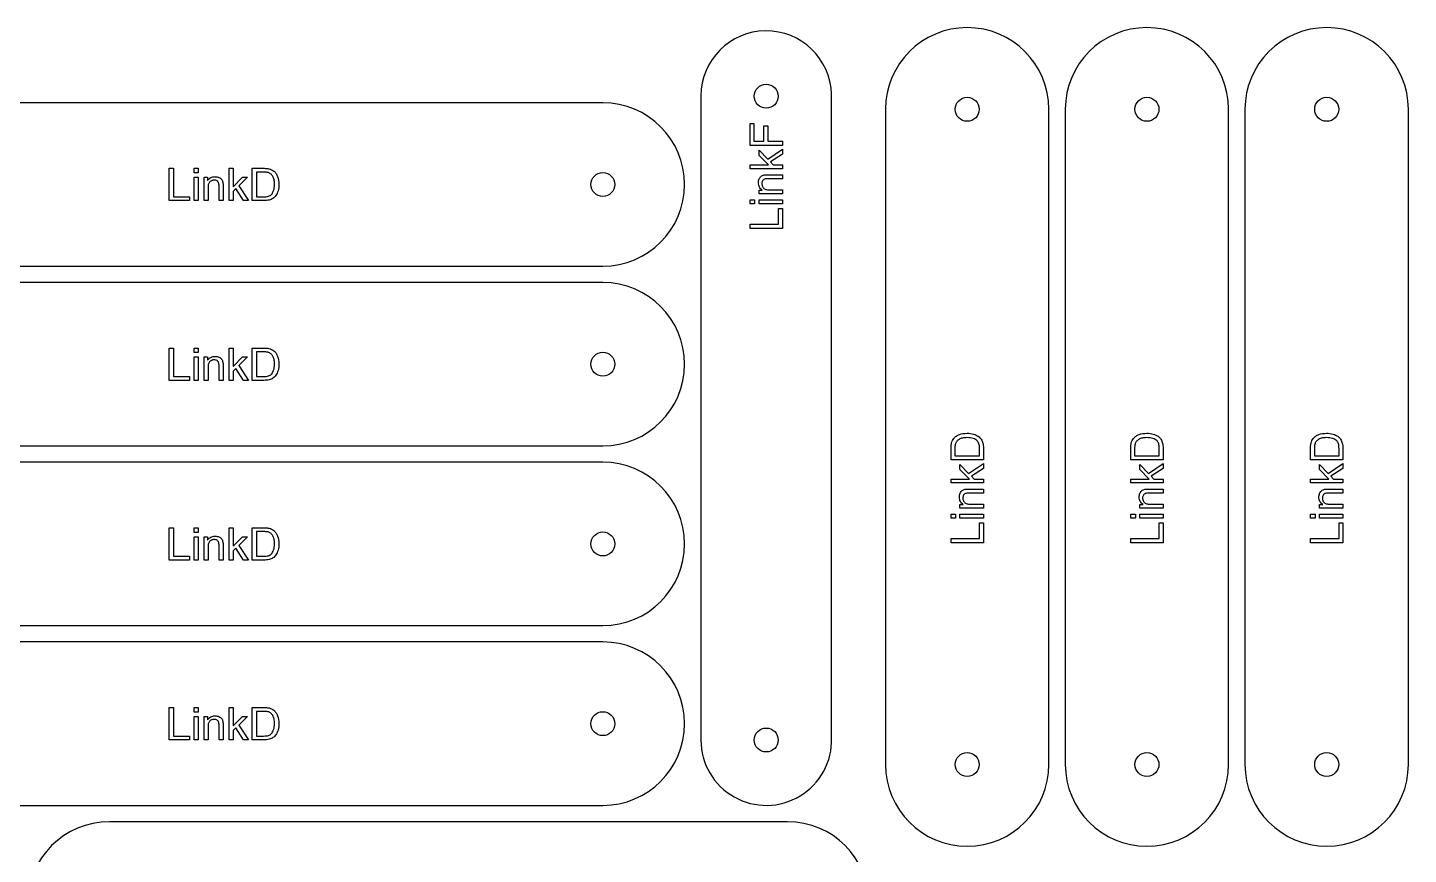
# Model space of a CAD drawing. Header units: millimetres. Extents: x 18 to 1155, y 18 to 1155.
# Drawn here: x 648 to 1155, y 330 to 634 of the extents above; entities that cross this region are included whole.
import ezdxf

# ---------------------------------------------------------------- set-up
doc = ezdxf.new("R2010")
doc.units = ezdxf.units.MM
doc.layers.add('cut', color=5, linetype='Continuous', true_color=0x0000ff)
doc.layers.add('line engraving', color=1, linetype='Continuous', true_color=0xff0000)

msp = doc.modelspace()

# ---------------------------------------------------------------- linework, layer by layer
at = {"layer": 'cut', "color": 5, "true_color": 0x0000ff}
for points in [[(895.2, 372, 1.015779), (943.19, 372.75), (943.19, 609.13, 0.980982), (895.2, 608.6)], [(963, 603.6), (963, 363, 1), (1023, 363), (1023, 603.6, 1)], [(1029, 603.6), (1029, 363, 1), (1089, 363), (1089, 603.6, 1)], [(1095, 603.6), (1095, 363, 1), (1155, 363), (1155, 603.6, 1)], [(859.2, 606), (618.6, 606, 1), (618.6, 546), (859.2, 546, 1)], [(859.2, 540), (618.6, 540, 1), (618.6, 480), (859.2, 480, 1)], [(859.2, 474), (618.6, 474, 1), (618.6, 414), (859.2, 414, 1)], [(859.2, 408), (618.6, 408, 1), (618.6, 348), (859.2, 348, 1)], [(927, 282, 1), (927, 342), (678, 342, 1), (678, 282)]]:
    msp.add_lwpolyline(points, format="xyb", close=True, dxfattribs=at)
for centre in [(919.2, 608.4), (993, 603.6), (1059, 603.6), (1125, 603.6), (859.2, 576), (859.2, 510), (859.2, 444), (859.2, 378), (919.2, 372), (993, 363), (1059, 363), (1125, 363)]:
    msp.add_circle(centre, 4.4, dxfattribs=at)
at = {"layer": 'line engraving', "color": 1, "true_color": 0xff0000}
for points in [[(925.13, 590.34), (913.27, 590.34), (913.27, 598.34), (914.67, 598.34), (914.67, 591.91), (918.34, 591.91), (918.34, 597.48), (919.74, 597.48), (919.74, 591.91), (925.13, 591.91), (925.13, 590.34)], [(925.13, 581.8), (913.27, 581.8), (913.27, 583.26), (920.03, 583.26), (916.54, 586.7), (916.54, 588.59), (919.73, 585.3), (925.13, 588.92), (925.13, 587.12), (920.74, 584.28), (921.72, 583.26), (925.13, 583.26), (925.13, 581.8)], [(699.98, 570.07), (699.98, 581.93), (701.55, 581.93), (701.55, 571.47), (707.39, 571.47), (707.39, 570.07), (699.98, 570.07)], [(709.08, 580.26), (709.08, 581.93), (710.54, 581.93), (710.54, 580.26), (709.08, 580.26)], [(709.08, 570.07), (709.08, 578.66), (710.54, 578.66), (710.54, 570.07), (709.08, 570.07)], [(712.75, 570.07), (712.75, 578.66), (714.07, 578.66), (714.07, 577.44), (714.32, 577.77), (714.59, 578.06), (714.89, 578.3), (715.22, 578.5), (715.58, 578.66), (715.96, 578.77), (716.37, 578.83), (716.8, 578.86), (717.18, 578.84), (717.55, 578.79), (717.89, 578.7), (718.23, 578.58), (718.53, 578.43), (718.8, 578.25), (719.02, 578.06), (719.2, 577.84), (719.35, 577.61), (719.48, 577.35), (719.58, 577.07), (719.66, 576.77), (719.69, 576.53), (719.72, 576.21), (719.73, 575.82), (719.74, 575.35), (719.74, 570.07), (718.28, 570.07), (718.28, 575.3), (718.27, 575.71), (718.24, 576.07), (718.18, 576.38), (718.11, 576.63), (718.01, 576.84), (717.87, 577.02), (717.71, 577.19), (717.51, 577.33), (717.28, 577.45), (717.04, 577.53), (716.77, 577.58), (716.49, 577.59), (716.26, 577.58), (716.04, 577.56), (715.83, 577.51), (715.63, 577.45), (715.43, 577.36), (715.24, 577.26), (715.06, 577.14), (714.89, 577), (714.73, 576.84), (714.59, 576.64), (714.47, 576.41), (714.38, 576.15), (714.31, 575.85), (714.25, 575.52), (714.22, 575.16), (714.21, 574.76), (714.21, 570.07), (712.75, 570.07)], [(721.98, 570.07), (721.98, 581.93), (723.43, 581.93), (723.43, 575.17), (726.88, 578.66), (728.76, 578.66), (725.48, 575.47), (729.1, 570.07), (727.3, 570.07), (724.46, 574.46), (723.43, 573.48), (723.43, 570.07), (721.98, 570.07)], [(730.44, 570.07), (730.44, 581.93), (734.52, 581.93), (734.86, 581.93), (735.17, 581.92), (735.47, 581.91), (735.74, 581.89), (736, 581.86), (736.23, 581.83), (736.44, 581.8), (736.64, 581.76), (737.13, 581.62), (737.58, 581.43), (738, 581.19), (738.37, 580.91), (738.6, 580.71), (738.81, 580.49), (739.01, 580.25), (739.19, 580.01), (739.36, 579.75), (739.52, 579.47), (739.65, 579.19), (739.78, 578.88), (739.98, 578.25), (740.13, 577.56), (740.21, 576.84), (740.24, 576.06), (740.22, 575.41), (740.16, 574.79), (740.07, 574.21), (739.93, 573.67), (739.76, 573.17), (739.57, 572.72), (739.35, 572.31), (739.12, 571.94), (738.87, 571.62), (738.6, 571.33), (738.33, 571.08), (738.04, 570.87), (737.73, 570.68), (737.39, 570.52), (737.02, 570.39), (736.62, 570.27), (736.19, 570.18), (735.73, 570.12), (735.24, 570.08), (734.72, 570.07), (730.44, 570.07)], [(732.01, 571.47), (734.54, 571.47), (735.1, 571.48), (735.59, 571.52), (736.02, 571.59), (736.38, 571.69), (736.7, 571.81), (736.98, 571.95), (737.23, 572.12), (737.44, 572.3), (737.71, 572.61), (737.94, 572.96), (738.14, 573.36), (738.31, 573.8), (738.45, 574.3), (738.55, 574.85), (738.61, 575.44), (738.63, 576.09), (738.62, 576.54), (738.59, 576.97), (738.54, 577.36), (738.47, 577.73), (738.39, 578.08), (738.28, 578.4), (738.16, 578.69), (738.01, 578.95), (737.86, 579.19), (737.69, 579.41), (737.52, 579.61), (737.34, 579.78), (737.15, 579.94), (736.95, 580.08), (736.74, 580.19), (736.53, 580.29), (736.36, 580.34), (736.17, 580.39), (735.95, 580.44), (735.71, 580.47), (735.44, 580.5), (735.15, 580.52), (734.84, 580.53), (734.5, 580.53), (732.01, 580.53), (732.01, 571.47)], [(925.13, 572.58), (916.54, 572.58), (916.54, 573.89), (917.76, 573.89), (917.43, 574.14), (917.14, 574.42), (916.9, 574.72), (916.7, 575.05), (916.54, 575.4), (916.43, 575.78), (916.37, 576.19), (916.34, 576.62), (916.36, 577), (916.41, 577.37), (916.5, 577.72), (916.62, 578.05), (916.77, 578.36), (916.95, 578.62), (917.14, 578.84), (917.36, 579.03), (917.59, 579.18), (917.85, 579.3), (918.13, 579.4), (918.43, 579.48), (918.67, 579.51), (918.99, 579.54), (919.38, 579.56), (919.85, 579.56), (925.13, 579.56), (925.13, 578.1), (919.9, 578.1), (919.49, 578.09), (919.13, 578.06), (918.82, 578.01), (918.57, 577.93), (918.36, 577.83), (918.18, 577.7), (918.01, 577.53), (917.87, 577.33), (917.75, 577.11), (917.67, 576.86), (917.62, 576.6), (917.61, 576.32), (917.62, 576.09), (917.64, 575.87), (917.69, 575.65), (917.75, 575.45), (917.84, 575.25), (917.94, 575.06), (918.06, 574.88), (918.2, 574.71), (918.36, 574.55), (918.56, 574.42), (918.79, 574.3), (919.05, 574.2), (919.35, 574.13), (919.68, 574.08), (920.04, 574.05), (920.44, 574.04), (925.13, 574.04), (925.13, 572.58)], [(914.94, 568.91), (913.27, 568.91), (913.27, 570.36), (914.94, 570.36), (914.94, 568.91)], [(925.13, 568.91), (916.54, 568.91), (916.54, 570.36), (925.13, 570.36), (925.13, 568.91)], [(925.13, 559.81), (913.27, 559.81), (913.27, 561.37), (923.73, 561.37), (923.73, 567.22), (925.13, 567.22), (925.13, 559.81)], [(699.98, 504.07), (699.98, 515.93), (701.55, 515.93), (701.55, 505.47), (707.39, 505.47), (707.39, 504.07), (699.98, 504.07)], [(709.08, 514.26), (709.08, 515.93), (710.54, 515.93), (710.54, 514.26), (709.08, 514.26)], [(709.08, 504.07), (709.08, 512.66), (710.54, 512.66), (710.54, 504.07), (709.08, 504.07)], [(712.75, 504.07), (712.75, 512.66), (714.07, 512.66), (714.07, 511.44), (714.32, 511.77), (714.59, 512.06), (714.89, 512.3), (715.22, 512.5), (715.58, 512.66), (715.96, 512.77), (716.37, 512.83), (716.8, 512.86), (717.18, 512.84), (717.55, 512.79), (717.89, 512.7), (718.23, 512.58), (718.53, 512.43), (718.8, 512.25), (719.02, 512.06), (719.2, 511.84), (719.35, 511.61), (719.48, 511.35), (719.58, 511.07), (719.66, 510.77), (719.69, 510.53), (719.72, 510.21), (719.73, 509.82), (719.74, 509.35), (719.74, 504.07), (718.28, 504.07), (718.28, 509.3), (718.27, 509.71), (718.24, 510.07), (718.18, 510.38), (718.11, 510.63), (718.01, 510.84), (717.87, 511.02), (717.71, 511.19), (717.51, 511.33), (717.28, 511.45), (717.04, 511.53), (716.77, 511.58), (716.49, 511.59), (716.26, 511.58), (716.04, 511.56), (715.83, 511.51), (715.63, 511.45), (715.43, 511.36), (715.24, 511.26), (715.06, 511.14), (714.89, 511), (714.73, 510.84), (714.59, 510.64), (714.47, 510.41), (714.38, 510.15), (714.31, 509.85), (714.25, 509.52), (714.22, 509.16), (714.21, 508.76), (714.21, 504.07), (712.75, 504.07)], [(721.98, 504.07), (721.98, 515.93), (723.43, 515.93), (723.43, 509.17), (726.88, 512.66), (728.76, 512.66), (725.48, 509.47), (729.1, 504.07), (727.3, 504.07), (724.46, 508.46), (723.43, 507.48), (723.43, 504.07), (721.98, 504.07)], [(730.44, 504.07), (730.44, 515.93), (734.52, 515.93), (734.86, 515.93), (735.17, 515.92), (735.47, 515.91), (735.74, 515.89), (736, 515.86), (736.23, 515.83), (736.44, 515.8), (736.64, 515.76), (737.13, 515.62), (737.58, 515.43), (738, 515.19), (738.37, 514.91), (738.6, 514.71), (738.81, 514.49), (739.01, 514.25), (739.19, 514.01), (739.36, 513.75), (739.52, 513.47), (739.65, 513.19), (739.78, 512.88), (739.98, 512.25), (740.13, 511.56), (740.21, 510.84), (740.24, 510.06), (740.22, 509.41), (740.16, 508.79), (740.07, 508.21), (739.93, 507.67), (739.76, 507.17), (739.57, 506.72), (739.35, 506.31), (739.12, 505.94), (738.87, 505.62), (738.6, 505.33), (738.33, 505.08), (738.04, 504.87), (737.73, 504.68), (737.39, 504.52), (737.02, 504.39), (736.62, 504.27), (736.19, 504.18), (735.73, 504.12), (735.24, 504.08), (734.72, 504.07), (730.44, 504.07)], [(732.01, 505.47), (734.54, 505.47), (735.1, 505.48), (735.59, 505.52), (736.02, 505.59), (736.38, 505.69), (736.7, 505.81), (736.98, 505.95), (737.23, 506.12), (737.44, 506.3), (737.71, 506.61), (737.94, 506.96), (738.14, 507.36), (738.31, 507.8), (738.45, 508.3), (738.55, 508.85), (738.61, 509.44), (738.63, 510.09), (738.62, 510.54), (738.59, 510.97), (738.54, 511.36), (738.47, 511.73), (738.39, 512.08), (738.28, 512.4), (738.16, 512.69), (738.01, 512.95), (737.86, 513.19), (737.69, 513.41), (737.52, 513.61), (737.34, 513.78), (737.15, 513.94), (736.95, 514.08), (736.74, 514.19), (736.53, 514.29), (736.36, 514.34), (736.17, 514.39), (735.95, 514.44), (735.71, 514.47), (735.44, 514.5), (735.15, 514.52), (734.84, 514.53), (734.5, 514.53), (732.01, 514.53), (732.01, 505.47)], [(998.93, 474.84), (987.07, 474.84), (987.07, 478.92), (987.07, 479.26), (987.08, 479.57), (987.09, 479.87), (987.11, 480.14), (987.14, 480.4), (987.17, 480.63), (987.2, 480.84), (987.24, 481.04), (987.38, 481.53), (987.57, 481.98), (987.81, 482.4), (988.09, 482.77), (988.29, 483), (988.51, 483.21), (988.75, 483.41), (988.99, 483.59), (989.25, 483.76), (989.53, 483.92), (989.81, 484.05), (990.12, 484.18), (990.75, 484.38), (991.44, 484.53), (992.16, 484.61), (992.94, 484.64), (993.59, 484.62), (994.21, 484.56), (994.79, 484.47), (995.33, 484.33), (995.83, 484.16), (996.28, 483.97), (996.69, 483.75), (997.06, 483.52), (997.38, 483.27), (997.67, 483), (997.92, 482.73), (998.13, 482.44), (998.32, 482.13), (998.48, 481.79), (998.61, 481.42), (998.73, 481.02), (998.82, 480.59), (998.88, 480.13), (998.92, 479.64), (998.93, 479.12), (998.93, 474.84)], [(997.53, 476.41), (997.53, 478.94), (997.52, 479.5), (997.48, 479.99), (997.41, 480.42), (997.31, 480.78), (997.19, 481.1), (997.05, 481.38), (996.88, 481.63), (996.7, 481.84), (996.39, 482.11), (996.04, 482.34), (995.64, 482.54), (995.2, 482.71), (994.7, 482.85), (994.15, 482.95), (993.56, 483.01), (992.91, 483.03), (992.46, 483.02), (992.03, 482.99), (991.64, 482.94), (991.27, 482.87), (990.92, 482.79), (990.6, 482.68), (990.31, 482.56), (990.05, 482.41), (989.81, 482.26), (989.59, 482.09), (989.39, 481.92), (989.22, 481.74), (989.06, 481.55), (988.92, 481.35), (988.81, 481.14), (988.71, 480.93), (988.66, 480.76), (988.61, 480.57), (988.56, 480.35), (988.53, 480.11), (988.5, 479.84), (988.48, 479.55), (988.47, 479.24), (988.47, 478.9), (988.47, 476.41), (997.53, 476.41)], [(1064.93, 474.84), (1053.07, 474.84), (1053.07, 478.92), (1053.07, 479.26), (1053.08, 479.57), (1053.09, 479.87), (1053.11, 480.14), (1053.14, 480.4), (1053.17, 480.63), (1053.2, 480.84), (1053.24, 481.04), (1053.38, 481.53), (1053.57, 481.98), (1053.81, 482.4), (1054.09, 482.77), (1054.29, 483), (1054.51, 483.21), (1054.75, 483.41), (1054.99, 483.59), (1055.25, 483.76), (1055.53, 483.92), (1055.81, 484.05), (1056.12, 484.18), (1056.75, 484.38), (1057.44, 484.53), (1058.16, 484.61), (1058.94, 484.64), (1059.59, 484.62), (1060.21, 484.56), (1060.79, 484.47), (1061.33, 484.33), (1061.83, 484.16), (1062.28, 483.97), (1062.69, 483.75), (1063.06, 483.52), (1063.38, 483.27), (1063.67, 483), (1063.92, 482.73), (1064.13, 482.44), (1064.32, 482.13), (1064.48, 481.79), (1064.61, 481.42), (1064.73, 481.02), (1064.82, 480.59), (1064.88, 480.13), (1064.92, 479.64), (1064.93, 479.12), (1064.93, 474.84)], [(1063.53, 476.41), (1063.53, 478.94), (1063.52, 479.5), (1063.48, 479.99), (1063.41, 480.42), (1063.31, 480.78), (1063.19, 481.1), (1063.05, 481.38), (1062.88, 481.63), (1062.7, 481.84), (1062.39, 482.11), (1062.04, 482.34), (1061.64, 482.54), (1061.2, 482.71), (1060.7, 482.85), (1060.15, 482.95), (1059.56, 483.01), (1058.91, 483.03), (1058.46, 483.02), (1058.03, 482.99), (1057.64, 482.94), (1057.27, 482.87), (1056.92, 482.79), (1056.6, 482.68), (1056.31, 482.56), (1056.05, 482.41), (1055.81, 482.26), (1055.59, 482.09), (1055.39, 481.92), (1055.22, 481.74), (1055.06, 481.55), (1054.92, 481.35), (1054.81, 481.14), (1054.71, 480.93), (1054.66, 480.76), (1054.61, 480.57), (1054.56, 480.35), (1054.53, 480.11), (1054.5, 479.84), (1054.48, 479.55), (1054.47, 479.24), (1054.47, 478.9), (1054.47, 476.41), (1063.53, 476.41)], [(1130.93, 474.84), (1119.07, 474.84), (1119.07, 478.92), (1119.07, 479.26), (1119.08, 479.57), (1119.09, 479.87), (1119.11, 480.14), (1119.14, 480.4), (1119.17, 480.63), (1119.2, 480.84), (1119.24, 481.04), (1119.38, 481.53), (1119.57, 481.98), (1119.81, 482.4), (1120.09, 482.77), (1120.29, 483), (1120.51, 483.21), (1120.75, 483.41), (1120.99, 483.59), (1121.25, 483.76), (1121.53, 483.92), (1121.81, 484.05), (1122.12, 484.18), (1122.75, 484.38), (1123.44, 484.53), (1124.16, 484.61), (1124.94, 484.64), (1125.59, 484.62), (1126.21, 484.56), (1126.79, 484.47), (1127.33, 484.33), (1127.83, 484.16), (1128.28, 483.97), (1128.69, 483.75), (1129.06, 483.52), (1129.38, 483.27), (1129.67, 483), (1129.92, 482.73), (1130.13, 482.44), (1130.32, 482.13), (1130.48, 481.79), (1130.61, 481.42), (1130.73, 481.02), (1130.82, 480.59), (1130.88, 480.13), (1130.92, 479.64), (1130.93, 479.12), (1130.93, 474.84)], [(1129.53, 476.41), (1129.53, 478.94), (1129.52, 479.5), (1129.48, 479.99), (1129.41, 480.42), (1129.31, 480.78), (1129.19, 481.1), (1129.05, 481.38), (1128.88, 481.63), (1128.7, 481.84), (1128.39, 482.11), (1128.04, 482.34), (1127.64, 482.54), (1127.2, 482.71), (1126.7, 482.85), (1126.15, 482.95), (1125.56, 483.01), (1124.91, 483.03), (1124.46, 483.02), (1124.03, 482.99), (1123.64, 482.94), (1123.27, 482.87), (1122.92, 482.79), (1122.6, 482.68), (1122.31, 482.56), (1122.05, 482.41), (1121.81, 482.26), (1121.59, 482.09), (1121.39, 481.92), (1121.22, 481.74), (1121.06, 481.55), (1120.92, 481.35), (1120.81, 481.14), (1120.71, 480.93), (1120.66, 480.76), (1120.61, 480.57), (1120.56, 480.35), (1120.53, 480.11), (1120.5, 479.84), (1120.48, 479.55), (1120.47, 479.24), (1120.47, 478.9), (1120.47, 476.41), (1129.53, 476.41)], [(998.93, 466.38), (987.07, 466.38), (987.07, 467.83), (993.83, 467.83), (990.34, 471.28), (990.34, 473.16), (993.53, 469.88), (998.93, 473.5), (998.93, 471.7), (994.54, 468.86), (995.52, 467.83), (998.93, 467.83), (998.93, 466.38)], [(1064.93, 466.38), (1053.07, 466.38), (1053.07, 467.83), (1059.83, 467.83), (1056.34, 471.28), (1056.34, 473.16), (1059.53, 469.88), (1064.93, 473.5), (1064.93, 471.7), (1060.54, 468.86), (1061.52, 467.83), (1064.93, 467.83), (1064.93, 466.38)], [(1130.93, 466.38), (1119.07, 466.38), (1119.07, 467.83), (1125.83, 467.83), (1122.34, 471.28), (1122.34, 473.16), (1125.53, 469.88), (1130.93, 473.5), (1130.93, 471.7), (1126.54, 468.86), (1127.52, 467.83), (1130.93, 467.83), (1130.93, 466.38)], [(998.93, 457.15), (990.34, 457.15), (990.34, 458.47), (991.56, 458.47), (991.23, 458.72), (990.94, 458.99), (990.7, 459.29), (990.5, 459.62), (990.34, 459.98), (990.23, 460.36), (990.17, 460.77), (990.14, 461.2), (990.16, 461.58), (990.21, 461.95), (990.3, 462.29), (990.42, 462.63), (990.57, 462.93), (990.75, 463.2), (990.94, 463.42), (991.16, 463.6), (991.39, 463.75), (991.65, 463.88), (991.93, 463.98), (992.23, 464.06), (992.47, 464.09), (992.79, 464.12), (993.18, 464.13), (993.65, 464.14), (998.93, 464.14), (998.93, 462.68), (993.7, 462.68), (993.29, 462.67), (992.93, 462.64), (992.62, 462.58), (992.37, 462.51), (992.16, 462.41), (991.98, 462.27), (991.81, 462.11), (991.67, 461.91), (991.55, 461.68), (991.47, 461.44), (991.42, 461.17), (991.41, 460.89), (991.42, 460.66), (991.44, 460.44), (991.49, 460.23), (991.55, 460.03), (991.64, 459.83), (991.74, 459.64), (991.86, 459.46), (992, 459.29), (992.16, 459.13), (992.36, 458.99), (992.59, 458.87), (992.85, 458.78), (993.15, 458.71), (993.48, 458.65), (993.84, 458.62), (994.24, 458.61), (998.93, 458.61), (998.93, 457.15)], [(1064.93, 457.15), (1056.34, 457.15), (1056.34, 458.47), (1057.56, 458.47), (1057.23, 458.72), (1056.94, 458.99), (1056.7, 459.29), (1056.5, 459.62), (1056.34, 459.98), (1056.23, 460.36), (1056.17, 460.77), (1056.14, 461.2), (1056.16, 461.58), (1056.21, 461.95), (1056.3, 462.29), (1056.42, 462.63), (1056.57, 462.93), (1056.75, 463.2), (1056.94, 463.42), (1057.16, 463.6), (1057.39, 463.75), (1057.65, 463.88), (1057.93, 463.98), (1058.23, 464.06), (1058.47, 464.09), (1058.79, 464.12), (1059.18, 464.13), (1059.65, 464.14), (1064.93, 464.14), (1064.93, 462.68), (1059.7, 462.68), (1059.29, 462.67), (1058.93, 462.64), (1058.62, 462.58), (1058.37, 462.51), (1058.16, 462.41), (1057.98, 462.27), (1057.81, 462.11), (1057.67, 461.91), (1057.55, 461.68), (1057.47, 461.44), (1057.42, 461.17), (1057.41, 460.89), (1057.42, 460.66), (1057.44, 460.44), (1057.49, 460.23), (1057.55, 460.03), (1057.64, 459.83), (1057.74, 459.64), (1057.86, 459.46), (1058, 459.29), (1058.16, 459.13), (1058.36, 458.99), (1058.59, 458.87), (1058.85, 458.78), (1059.15, 458.71), (1059.48, 458.65), (1059.84, 458.62), (1060.24, 458.61), (1064.93, 458.61), (1064.93, 457.15)], [(1130.93, 457.15), (1122.34, 457.15), (1122.34, 458.47), (1123.56, 458.47), (1123.23, 458.72), (1122.94, 458.99), (1122.7, 459.29), (1122.5, 459.62), (1122.34, 459.98), (1122.23, 460.36), (1122.17, 460.77), (1122.14, 461.2), (1122.16, 461.58), (1122.21, 461.95), (1122.3, 462.29), (1122.42, 462.63), (1122.57, 462.93), (1122.75, 463.2), (1122.94, 463.42), (1123.16, 463.6), (1123.39, 463.75), (1123.65, 463.88), (1123.93, 463.98), (1124.23, 464.06), (1124.47, 464.09), (1124.79, 464.12), (1125.18, 464.13), (1125.65, 464.14), (1130.93, 464.14), (1130.93, 462.68), (1125.7, 462.68), (1125.29, 462.67), (1124.93, 462.64), (1124.62, 462.58), (1124.37, 462.51), (1124.16, 462.41), (1123.98, 462.27), (1123.81, 462.11), (1123.67, 461.91), (1123.55, 461.68), (1123.47, 461.44), (1123.42, 461.17), (1123.41, 460.89), (1123.42, 460.66), (1123.44, 460.44), (1123.49, 460.23), (1123.55, 460.03), (1123.64, 459.83), (1123.74, 459.64), (1123.86, 459.46), (1124, 459.29), (1124.16, 459.13), (1124.36, 458.99), (1124.59, 458.87), (1124.85, 458.78), (1125.15, 458.71), (1125.48, 458.65), (1125.84, 458.62), (1126.24, 458.61), (1130.93, 458.61), (1130.93, 457.15)], [(988.74, 453.48), (987.07, 453.48), (987.07, 454.94), (988.74, 454.94), (988.74, 453.48)], [(998.93, 444.38), (987.07, 444.38), (987.07, 445.95), (997.53, 445.95), (997.53, 451.79), (998.93, 451.79), (998.93, 444.38)], [(998.93, 453.48), (990.34, 453.48), (990.34, 454.94), (998.93, 454.94), (998.93, 453.48)], [(1054.74, 453.48), (1053.07, 453.48), (1053.07, 454.94), (1054.74, 454.94), (1054.74, 453.48)], [(1064.93, 444.38), (1053.07, 444.38), (1053.07, 445.95), (1063.53, 445.95), (1063.53, 451.79), (1064.93, 451.79), (1064.93, 444.38)], [(1064.93, 453.48), (1056.34, 453.48), (1056.34, 454.94), (1064.93, 454.94), (1064.93, 453.48)], [(1120.74, 453.48), (1119.07, 453.48), (1119.07, 454.94), (1120.74, 454.94), (1120.74, 453.48)], [(1130.93, 444.38), (1119.07, 444.38), (1119.07, 445.95), (1129.53, 445.95), (1129.53, 451.79), (1130.93, 451.79), (1130.93, 444.38)], [(1130.93, 453.48), (1122.34, 453.48), (1122.34, 454.94), (1130.93, 454.94), (1130.93, 453.48)], [(699.98, 438.07), (699.98, 449.93), (701.55, 449.93), (701.55, 439.47), (707.39, 439.47), (707.39, 438.07), (699.98, 438.07)], [(709.08, 448.26), (709.08, 449.93), (710.54, 449.93), (710.54, 448.26), (709.08, 448.26)], [(709.08, 438.07), (709.08, 446.66), (710.54, 446.66), (710.54, 438.07), (709.08, 438.07)], [(712.75, 438.07), (712.75, 446.66), (714.07, 446.66), (714.07, 445.44), (714.32, 445.77), (714.59, 446.06), (714.89, 446.3), (715.22, 446.5), (715.58, 446.66), (715.96, 446.77), (716.37, 446.83), (716.8, 446.86), (717.18, 446.84), (717.55, 446.79), (717.89, 446.7), (718.23, 446.58), (718.53, 446.43), (718.8, 446.25), (719.02, 446.06), (719.2, 445.84), (719.35, 445.61), (719.48, 445.35), (719.58, 445.07), (719.66, 444.77), (719.69, 444.53), (719.72, 444.21), (719.73, 443.82), (719.74, 443.35), (719.74, 438.07), (718.28, 438.07), (718.28, 443.3), (718.27, 443.71), (718.24, 444.07), (718.18, 444.38), (718.11, 444.63), (718.01, 444.84), (717.87, 445.02), (717.71, 445.19), (717.51, 445.33), (717.28, 445.45), (717.04, 445.53), (716.77, 445.58), (716.49, 445.59), (716.26, 445.58), (716.04, 445.56), (715.83, 445.51), (715.63, 445.45), (715.43, 445.36), (715.24, 445.26), (715.06, 445.14), (714.89, 445), (714.73, 444.84), (714.59, 444.64), (714.47, 444.41), (714.38, 444.15), (714.31, 443.85), (714.25, 443.52), (714.22, 443.16), (714.21, 442.76), (714.21, 438.07), (712.75, 438.07)], [(721.98, 438.07), (721.98, 449.93), (723.43, 449.93), (723.43, 443.17), (726.88, 446.66), (728.76, 446.66), (725.48, 443.47), (729.1, 438.07), (727.3, 438.07), (724.46, 442.46), (723.43, 441.48), (723.43, 438.07), (721.98, 438.07)], [(730.44, 438.07), (730.44, 449.93), (734.52, 449.93), (734.86, 449.93), (735.17, 449.92), (735.47, 449.91), (735.74, 449.89), (736, 449.86), (736.23, 449.83), (736.44, 449.8), (736.64, 449.76), (737.13, 449.62), (737.58, 449.43), (738, 449.19), (738.37, 448.91), (738.6, 448.71), (738.81, 448.49), (739.01, 448.25), (739.19, 448.01), (739.36, 447.75), (739.52, 447.47), (739.65, 447.19), (739.78, 446.88), (739.98, 446.25), (740.13, 445.56), (740.21, 444.84), (740.24, 444.06), (740.22, 443.41), (740.16, 442.79), (740.07, 442.21), (739.93, 441.67), (739.76, 441.17), (739.57, 440.72), (739.35, 440.31), (739.12, 439.94), (738.87, 439.62), (738.6, 439.33), (738.33, 439.08), (738.04, 438.87), (737.73, 438.68), (737.39, 438.52), (737.02, 438.39), (736.62, 438.27), (736.19, 438.18), (735.73, 438.12), (735.24, 438.08), (734.72, 438.07), (730.44, 438.07)], [(732.01, 439.47), (734.54, 439.47), (735.1, 439.48), (735.59, 439.52), (736.02, 439.59), (736.38, 439.69), (736.7, 439.81), (736.98, 439.95), (737.23, 440.12), (737.44, 440.3), (737.71, 440.61), (737.94, 440.96), (738.14, 441.36), (738.31, 441.8), (738.45, 442.3), (738.55, 442.85), (738.61, 443.44), (738.63, 444.09), (738.62, 444.54), (738.59, 444.97), (738.54, 445.36), (738.47, 445.73), (738.39, 446.08), (738.28, 446.4), (738.16, 446.69), (738.01, 446.95), (737.86, 447.19), (737.69, 447.41), (737.52, 447.61), (737.34, 447.78), (737.15, 447.94), (736.95, 448.08), (736.74, 448.19), (736.53, 448.29), (736.36, 448.34), (736.17, 448.39), (735.95, 448.44), (735.71, 448.47), (735.44, 448.5), (735.15, 448.52), (734.84, 448.53), (734.5, 448.53), (732.01, 448.53), (732.01, 439.47)], [(699.98, 372.07), (699.98, 383.93), (701.55, 383.93), (701.55, 373.47), (707.39, 373.47), (707.39, 372.07), (699.98, 372.07)], [(709.08, 382.26), (709.08, 383.93), (710.54, 383.93), (710.54, 382.26), (709.08, 382.26)], [(709.08, 372.07), (709.08, 380.66), (710.54, 380.66), (710.54, 372.07), (709.08, 372.07)], [(712.75, 372.07), (712.75, 380.66), (714.07, 380.66), (714.07, 379.44), (714.32, 379.77), (714.59, 380.06), (714.89, 380.3), (715.22, 380.5), (715.58, 380.66), (715.96, 380.77), (716.37, 380.83), (716.8, 380.86), (717.18, 380.84), (717.55, 380.79), (717.89, 380.7), (718.23, 380.58), (718.53, 380.43), (718.8, 380.25), (719.02, 380.06), (719.2, 379.84), (719.35, 379.61), (719.48, 379.35), (719.58, 379.07), (719.66, 378.77), (719.69, 378.53), (719.72, 378.21), (719.73, 377.82), (719.74, 377.35), (719.74, 372.07), (718.28, 372.07), (718.28, 377.3), (718.27, 377.71), (718.24, 378.07), (718.18, 378.38), (718.11, 378.63), (718.01, 378.84), (717.87, 379.02), (717.71, 379.19), (717.51, 379.33), (717.28, 379.45), (717.04, 379.53), (716.77, 379.58), (716.49, 379.59), (716.26, 379.58), (716.04, 379.56), (715.83, 379.51), (715.63, 379.45), (715.43, 379.36), (715.24, 379.26), (715.06, 379.14), (714.89, 379), (714.73, 378.84), (714.59, 378.64), (714.47, 378.41), (714.38, 378.15), (714.31, 377.85), (714.25, 377.52), (714.22, 377.16), (714.21, 376.76), (714.21, 372.07), (712.75, 372.07)], [(721.98, 372.07), (721.98, 383.93), (723.43, 383.93), (723.43, 377.17), (726.88, 380.66), (728.76, 380.66), (725.48, 377.47), (729.1, 372.07), (727.3, 372.07), (724.46, 376.46), (723.43, 375.48), (723.43, 372.07), (721.98, 372.07)], [(730.44, 372.07), (730.44, 383.93), (734.52, 383.93), (734.86, 383.93), (735.17, 383.92), (735.47, 383.91), (735.74, 383.89), (736, 383.86), (736.23, 383.83), (736.44, 383.8), (736.64, 383.76), (737.13, 383.62), (737.58, 383.43), (738, 383.19), (738.37, 382.91), (738.6, 382.71), (738.81, 382.49), (739.01, 382.25), (739.19, 382.01), (739.36, 381.75), (739.52, 381.47), (739.65, 381.19), (739.78, 380.88), (739.98, 380.25), (740.13, 379.56), (740.21, 378.84), (740.24, 378.06), (740.22, 377.41), (740.16, 376.79), (740.07, 376.21), (739.93, 375.67), (739.76, 375.17), (739.57, 374.72), (739.35, 374.31), (739.12, 373.94), (738.87, 373.62), (738.6, 373.33), (738.33, 373.08), (738.04, 372.87), (737.73, 372.68), (737.39, 372.52), (737.02, 372.39), (736.62, 372.27), (736.19, 372.18), (735.73, 372.12), (735.24, 372.08), (734.72, 372.07), (730.44, 372.07)], [(732.01, 373.47), (734.54, 373.47), (735.1, 373.48), (735.59, 373.52), (736.02, 373.59), (736.38, 373.69), (736.7, 373.81), (736.98, 373.95), (737.23, 374.12), (737.44, 374.3), (737.71, 374.61), (737.94, 374.96), (738.14, 375.36), (738.31, 375.8), (738.45, 376.3), (738.55, 376.85), (738.61, 377.44), (738.63, 378.09), (738.62, 378.54), (738.59, 378.97), (738.54, 379.36), (738.47, 379.73), (738.39, 380.08), (738.28, 380.4), (738.16, 380.69), (738.01, 380.95), (737.86, 381.19), (737.69, 381.41), (737.52, 381.61), (737.34, 381.78), (737.15, 381.94), (736.95, 382.08), (736.74, 382.19), (736.53, 382.29), (736.36, 382.34), (736.17, 382.39), (735.95, 382.44), (735.71, 382.47), (735.44, 382.5), (735.15, 382.52), (734.84, 382.53), (734.5, 382.53), (732.01, 382.53), (732.01, 373.47)]]:
    msp.add_lwpolyline(points, dxfattribs=at)

doc.saveas('drawing.dxf')
